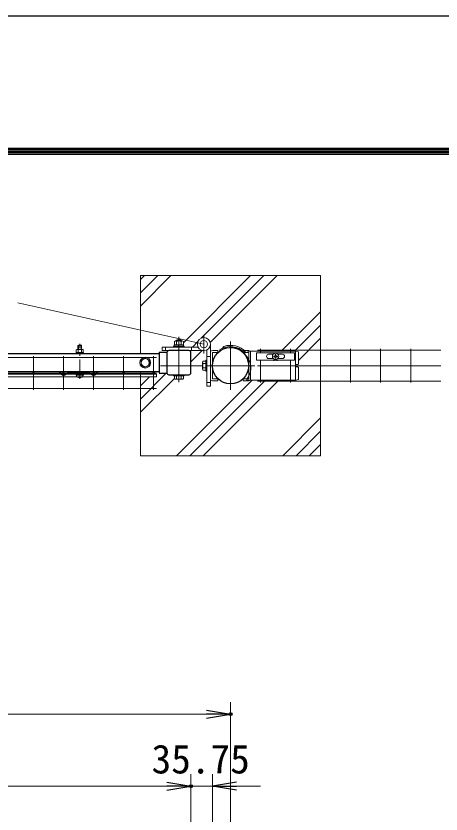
# Model space of a CAD drawing. Units: millimetres, scale not verified. Extents: x -4200 to 4200, y -2970 to 2970.
# Drawn here: x 1885 to 2593, y 1642 to 2970 of the extents above; entities that cross this region are included whole.
import ezdxf
from ezdxf.enums import TextEntityAlignment as Align

# ---------------------------------------------------------------- set-up
doc = ezdxf.new("R2010")
doc.units = ezdxf.units.MM
doc.header["$LTSCALE"] = 10
doc.header["$PDMODE"] = 32
doc.header["$PDSIZE"] = 5
doc.linetypes.add('USER1', pattern=[50.8, 31.75, -6.35, 6.35, -6.35])
for name, color, linetype, lineweight in [('0-1_D-STR1', 1, 'Continuous', 25), ('0-2_D-BMK', 2, 'USER1', 13), ('0-3_D-STR3', 3, 'Continuous', 13), ('0-6_D-STR-DIM', 7, 'Continuous', 13), ('0-8_Defpoints', 6, 'Continuous', 25), ('0-A_D-DCR-HCH', 7, 'Continuous', 13), ('0-C_D-TTL', 7, 'Continuous', 25), ('0-D_D-STR2', 7, 'Continuous', 13)]:
    doc.layers.add(name, color=color, linetype=linetype, lineweight=lineweight)
doc.layers.add('0-7_0', color=7, linetype='Continuous')
doc.styles.add('ＭＳ ゴシック', font='')
doc.styles.get('ＭＳ ゴシック').set_extended_font_data('MS Gothic')

# ---------------------------------------------------------------- blocks, each defined once
blk = doc.blocks.new('_Open')
at = {"layer": '0-7_0'}
blk.add_line((-10, 1.667), (0, 0), dxfattribs=at)
blk.add_lwpolyline([(-10, -1.667), (0, 0), (-10, 0)], dxfattribs=at)
blk = doc.blocks.new('A$C5ded3bdc')
at = {"layer": '0-2_D-BMK'}
blk.add_line((0, -75), (0, 504), dxfattribs=at)
at = {"layer": '0-3_D-STR3'}
for p, q in [((-57.5, 404.8), (-57.5, 363)), ((-43.3, 413), (43.3, 413)), ((-23, 484), (-30, 477)), ((30, 477), (-30, 477)), ((-30, 477), (-30, 413)), ((-29.1, 404.8), (-29.1, 363)), ((-23, 484), (-23, 413)), ((23, 484), (-23, 484)), ((23, 484), (23, 413)), ((23, 484), (30, 477)), ((29.1, 404.8), (29.1, 363)), ((30, 477), (30, 413)), ((57.5, 404.8), (57.5, 363)), ((-62.5, 363), (62.5, 363)), ((-62.5, 347), (-62.5, 363)), ((-62.5, 347), (62.5, 347)), ((-57.5, 363), (57.5, 363)), ((62.5, 347), (62.5, 363)), ((-62.5, 0), (62.5, 0)), ((-62.5, -16), (-62.5, 0)), ((62.5, -16), (62.5, 0)), ((-62.5, -16), (62.5, -16)), ((-51.8, -16), (51.8, -16)), ((-51.8, -31.3), (-51.8, -16)), ((51.8, -31.6), (51.8, -16))]:
    blk.add_line(p, q, dxfattribs=at)
for centre, radius, start, end in [((-43.3, 396.6), 16.4, 30, 150), ((0, 357.2), 55.8, 58.543, 121.457), ((43.3, 396.6), 16.4, 30, 150), ((-32.8, -31.3), 19, 180, 253.92714), ((0.7, 85), 140, 253.92714, 285.41383), ((32.8, -31.6), 19, 285.41383, 0)]:
    blk.add_arc(centre, radius, start, end, dxfattribs=at)

msp = doc.modelspace()

# ---------------------------------------------------------------- linework, layer by layer
at = {"layer": '0-1_D-STR1'}
for p, q in [((1304.99, 2408.44), (2122.99, 2408.44)), ((2122.99, 2410.39), (2122.99, 2375.49)), ((2122.99, 2410.39), (2135.99, 2410.39)), ((2122.99, 2410.39), (2122.99, 2375.49)), ((2122.99, 2410.39), (2135.99, 2410.39)), ((2135.99, 2409.74), (2135.99, 2376.14)), ((2172.79, 2412.94), (2139.19, 2412.94)), ((2175.99, 2376.14), (2175.99, 2409.74)), ((2122.99, 2377.44), (1304.99, 2377.44)), ((2122.99, 2375.49), (2135.99, 2375.49)), ((2122.99, 2375.49), (2135.99, 2375.49)), ((2139.19, 2372.94), (2172.79, 2372.94))]:
    msp.add_line(p, q, dxfattribs=at)
msp.add_circle((2241.99, 2387.94), 30.25, dxfattribs=at)
for centre, start, end in [((2139.19, 2409.74), 90, 180), ((2172.79, 2409.74), 0, 90), ((2139.19, 2376.14), 180, 270), ((2172.79, 2376.14), 270, 0)]:
    msp.add_arc(centre, 3.2, start, end, dxfattribs=at)
at = {"layer": '0-2_D-BMK'}
for p, q in [((2197.67, 2423.79), (1264.46, 2630.96)), ((2155.99, 2435.94), (2155.99, 2360.44)), ((2197.67, 2408.1), (2197.67, 2439.48)), ((2241.99, 2428.19), (2241.99, 2347.69)), ((2196.49, 2387.94), (2125.69, 2387.94)), ((2201.74, 2387.94), (2282.24, 2387.94))]:
    msp.add_line(p, q, dxfattribs=at)
at = {"layer": '0-3_D-STR3'}
for p, q in [((2151.99, 2429.94), (2152.99, 2430.94)), ((2158.99, 2429.04), (2158.99, 2430.94)), ((2127.96, 2418.94), (2187.96, 2418.94)), ((2133.96, 2418.94), (2133.96, 2412.94)), ((2146.99, 2418.94), (2146.99, 2420.54)), ((2146.99, 2420.54), (2164.99, 2420.54)), ((2164.99, 2418.94), (2146.99, 2418.94)), ((2148.29, 2420.54), (2163.69, 2420.54)), ((2148.49, 2422.54), (2148.49, 2428.34)), ((2148.49, 2422.54), (2163.49, 2422.54)), ((2150.21, 2429.04), (2161.75, 2429.04)), ((2151.99, 2429.04), (2151.99, 2429.94)), ((2152.24, 2422.54), (2152.24, 2428.34)), ((2154.92, 2420.54), (2156.07, 2422.54)), ((2155.61, 2420.54), (2156.77, 2422.54)), ((2159.74, 2422.54), (2159.74, 2428.34)), ((2159.99, 2429.04), (2159.99, 2429.94)), ((2163.49, 2422.54), (2163.49, 2428.34)), ((2163.69, 2420.54), (2163.69, 2422.54)), ((2164.99, 2418.94), (2164.99, 2420.54)), ((2176.96, 2418.94), (2176.96, 2412.94)), ((2228.53, 2416.81), (2231.12, 2420)), ((2202.52, 2354.08), (2202.52, 2414.08)), ((2221.02, 2409.74), (2211.72, 2409.74)), ((2211.72, 2409.74), (2211.72, 2366.14)), ((2224.64, 2412.72), (2223.72, 2414.03)), ((2262.96, 2409.74), (2262.96, 2412.94)), ((2262.96, 2412.94), (2272.26, 2412.94)), ((2262.96, 2409.74), (2272.26, 2409.74)), ((2268.83, 2410.04), (2268.35, 2410.04)), ((2272.9, 2411.94), (2268.83, 2410.04)), ((2272.26, 2409.74), (2272.26, 2366.14)), ((2349.99, 2411.94), (2272.9, 2411.94)), ((2275.46, 2409.74), (2275.46, 2366.14)), ((2285.24, 2409.37), (2285.24, 2397.37)), ((2305.49, 2406.87), (2313.08, 2406.87)), ((2316.49, 2404.87), (2316.49, 2406.52)), ((2316.49, 2406.52), (2317.49, 2406.52)), ((2317.49, 2404.87), (2317.49, 2406.52)), ((2320.9, 2406.87), (2328.49, 2406.87)), ((2349.99, 2411.94), (2349.99, 2363.94)), ((2349.99, 2411.94), (2354.99, 2410.94)), ((2354.99, 2410.94), (2354.99, 2390.94)), ((2099.99, 2400.69), (2092.99, 2396.65)), ((2092.99, 2396.65), (2092.99, 2389.23)), ((2099.99, 2400.69), (2106.99, 2396.65)), ((2106.99, 2396.65), (2106.99, 2389.23)), ((2195.42, 2393.57), (2195.42, 2382.31)), ((2196.5, 2395.44), (2200.92, 2395.44)), ((2196.5, 2391.7), (2200.92, 2391.7)), ((2200.92, 2378.94), (2200.92, 2396.94)), ((2200.92, 2395.44), (2200.92, 2380.44)), ((2202.52, 2403.08), (2208.52, 2403.08)), ((2285.24, 2397.37), (2348.74, 2397.37)), ((2305.49, 2399.87), (2313.08, 2399.87)), ((2313.84, 2403.87), (2315.49, 2403.87)), ((2313.84, 2402.87), (2313.84, 2403.87)), ((2313.84, 2402.87), (2315.49, 2402.87)), ((2315.38, 2397.37), (2315.11, 2396.34)), ((2316.49, 2400.22), (2316.49, 2401.87)), ((2316.49, 2400.22), (2317.49, 2400.22)), ((2317.49, 2400.22), (2317.49, 2401.87)), ((2318.49, 2403.87), (2320.14, 2403.87)), ((2318.49, 2402.87), (2320.14, 2402.87)), ((2318.6, 2397.37), (2318.87, 2396.34)), ((2320.14, 2402.87), (2320.14, 2403.87)), ((2320.9, 2399.87), (2328.49, 2399.87)), ((2099.99, 2385.19), (2092.99, 2389.23)), ((2099.99, 2385.19), (2106.99, 2389.23)), ((2196.5, 2384.18), (2200.92, 2384.18)), ((2196.5, 2380.44), (2200.92, 2380.44)), ((2200.92, 2378.94), (2202.52, 2378.94)), ((2353.99, 2389.94), (2350.99, 2389.94)), ((2353.99, 2385.94), (2350.99, 2385.94)), ((2354.99, 2384.94), (2354.99, 2364.94)), ((1957.27, 2375.93), (1958.32, 2377.14)), ((1957.27, 2375.93), (1961.98, 2371.87)), ((1958.32, 2377.14), (1963.03, 2373.08)), ((1966.91, 2374.92), (1964.92, 2373.11)), ((1967.99, 2373.74), (1966, 2371.93)), ((1967.99, 2375.34), (1970.49, 2375.34)), ((1967.99, 2373.74), (2009.99, 2373.74)), ((1970.49, 2377.14), (2007.49, 2377.14)), ((1970.49, 2375.34), (1970.49, 2377.14)), ((2007.49, 2375.34), (1970.49, 2375.34)), ((1973.99, 2375.34), (1973.99, 2373.74)), ((2003.99, 2375.34), (2003.99, 2373.74)), ((2007.49, 2375.34), (2007.49, 2377.14)), ((2007.49, 2375.34), (2009.99, 2375.34)), ((2009.99, 2373.74), (2011.97, 2371.93)), ((2011.06, 2374.92), (2013.05, 2373.11)), ((2019.66, 2377.14), (2014.95, 2373.08)), ((2020.7, 2375.93), (2015.99, 2371.87)), ((2020.7, 2375.93), (2019.66, 2377.14)), ((2146.99, 2372.94), (2164.99, 2372.94)), ((2146.99, 2370.94), (2146.99, 2372.94)), ((2146.99, 2370.94), (2164.99, 2370.94)), ((2148.49, 2366.52), (2148.49, 2370.94)), ((2148.49, 2370.94), (2163.49, 2370.94)), ((2150.36, 2365.44), (2161.62, 2365.44)), ((2152.23, 2366.52), (2152.23, 2370.94)), ((2159.75, 2366.52), (2159.75, 2370.94)), ((2163.49, 2366.52), (2163.49, 2370.94)), ((2164.99, 2370.94), (2164.99, 2372.94)), ((2221.02, 2366.14), (2211.72, 2366.14)), ((2262.96, 2366.14), (2272.26, 2366.14)), ((2269.19, 2365.54), (2269.19, 2363.94)), ((2354.99, 2364.94), (2350.25, 2363.99)), ((2202.52, 2360.08), (2208.52, 2360.08)), ((2349.99, 2363.94), (2269.19, 2363.94))]:
    msp.add_line(p, q, dxfattribs=at)
for points in [[(2151.99, 2429.94), (2159.99, 2429.94), (2158.99, 2430.94)], [(2152.99, 2429.04), (2152.99, 2430.94), (2158.99, 2430.94)], [(2197.67, 2412.94), (2127.96, 2412.94), (2127.96, 2418.94)], [(2148.29, 2420.54), (2148.29, 2422.54), (2163.69, 2422.54)], [(2208.52, 2423.79), (2208.52, 2354.08), (2202.52, 2354.08)], [(2229.21, 2415.36), (2228.53, 2416.81), (2231.12, 2420)], [(2221.02, 2409.74), (2221.02, 2412.94), (2211.72, 2412.94)], [(2285.24, 2409.37), (2348.74, 2409.37), (2348.74, 2397.37)], [(2200.92, 2396.94), (2202.52, 2396.94), (2202.52, 2378.94)], [(2221.02, 2366.14), (2221.02, 2362.94), (2211.72, 2362.94)], [(2262.96, 2366.14), (2262.96, 2362.94), (2272.26, 2362.94)]]:
    msp.add_lwpolyline(points, dxfattribs=at)
for centre, radius in [((2197.67, 2423.79), 10.85), ((2197.67, 2423.79), 6.15), ((2316.99, 2403.37), 5.25), ((2099.99, 2392.94), 9), ((2099.99, 2392.94), 6.71)]:
    msp.add_circle(centre, radius, dxfattribs=at)
for centre, radius, start, end in [((2150.36, 2426.2), 2.85, 48.83491, 131.16509), ((2155.99, 2418.65), 10.39, 68.85295, 111.14705), ((2161.61, 2426.19), 2.85, 48.86505, 131.13495), ((2241.99, 2387.94), 31.85, 41.66427, 125), ((2241.99, 2387.94), 30.25, 40.82839, 125), ((2241.99, 2387.94), 33.85, 41.95504, 108.73594), ((2211.72, 2409.74), 3.2, 90, 180), ((2245.55, 2384.42), 30.25, 321.39147, 50.00867), ((2268.18, 2411.24), 3.2, 221.66427, 230.22461), ((2268.35, 2411.64), 1.6, 221.95504, 270), ((2272.26, 2409.74), 3.2, 360, 90), ((2305.49, 2403.37), 3.5, 90, 270), ((2315.49, 2404.87), 1, 270, 0), ((2318.49, 2404.87), 1, 180, 270), ((2328.49, 2403.37), 3.5, 270, 90), ((2197.58, 2393.57), 2.16, 120, 240), ((2202.5, 2387.94), 7.08, 147.93138, 212.06862), ((2315.49, 2401.87), 1, 0, 90), ((2318.49, 2401.87), 1, 90, 180), ((2197.58, 2382.31), 2.16, 120, 240), ((2350.99, 2388.94), 1, 90, 180), ((2350.99, 2386.94), 1, 180, 270), ((2353.99, 2390.94), 1, 270, 0), ((2353.99, 2384.94), 1, 0, 90), ((1963.96, 2374.17), 3.03, 229.26286, 312.38442), ((1963.96, 2374.17), 1.43, 229.26286, 312.38442), ((1967.99, 2373.74), 1.6, 90, 132.38442), ((2009.99, 2373.74), 1.6, 47.61558, 90), ((2014.01, 2374.17), 3.03, 227.61558, 310.73714), ((2014.01, 2374.17), 1.43, 227.61558, 310.73714), ((2150.36, 2367.6), 2.16, 210, 330), ((2155.99, 2372.52), 7.08, 237.93138, 302.06862), ((2161.62, 2367.6), 2.16, 210, 330), ((2211.72, 2366.14), 3.2, 180, 270), ((2272.26, 2366.14), 3.2, 270, 0)]:
    msp.add_arc(centre, radius, start, end, dxfattribs=at)
for major_axis, start_param, end_param in [((8.21, 0), 4.1228677, 4.4809795), ((-8.21, 0), 1.8022058, 2.1603176)]:
    msp.add_ellipse((2316.99, 2403.37), major_axis=major_axis, ratio=0.879385, start_param=start_param, end_param=end_param, dxfattribs=at)
at = {"layer": '0-6_D-STR-DIM'}
for p, q in [((2241.99, 1448.23), (2241.99, 1828.04)), ((281.99, 1808.04), (2201.99, 1808.04)), ((2175.99, 1327.99), (2175.99, 1708.04)), ((2175.99, 1327.99), (2175.99, 1708.04)), ((2211.74, 1404.99), (2211.74, 1708.04)), ((2135.99, 1688.04), (1291.99, 1688.04)), ((2135.99, 1688.04), (2095.99, 1688.04)), ((2211.74, 1688.04), (2175.99, 1688.04)), ((2251.74, 1688.04), (2291.74, 1688.04))]:
    msp.add_line(p, q, dxfattribs=at)
msp.add_lwpolyline([(2091.99, 2377.44), (2091.99, 2237.94), (2391.99, 2237.94), (2391.99, 2537.94), (2091.99, 2537.94), (2091.99, 2408.44)], dxfattribs=at)
at = {"layer": '0-8_Defpoints'}
for p in [(2241.99, 1808.04), (2175.99, 1688.04)]:
    msp.add_point(p, dxfattribs=at)
at = {"layer": '0-A_D-DCR-HCH'}
for p, q in [((2091.99, 2487.07), (2142.86, 2537.94)), ((2091.99, 2509.17), (2120.76, 2537.94)), ((2091.99, 2531.27), (2098.66, 2537.94)), ((2163.49, 2425.98), (2275.44, 2537.94)), ((2193.27, 2433.67), (2297.54, 2537.94)), ((2208.15, 2426.45), (2319.64, 2537.94)), ((2326.22, 2411.94), (2391.99, 2477.71)), ((2348.32, 2411.94), (2391.99, 2455.62)), ((2354.99, 2396.52), (2391.99, 2433.52)), ((2178.54, 2418.94), (2187.79, 2428.2)), ((2175.99, 2394.3), (2194.64, 2412.94)), ((2091.99, 2332.39), (2135.09, 2375.49)), ((2091.99, 2354.49), (2106.84, 2369.34)), ((2091.99, 2310.3), (2148.49, 2366.8)), ((2114.76, 2377.26), (2114.94, 2377.44)), ((2152.22, 2237.94), (2278.22, 2363.94)), ((2174.32, 2237.94), (2300.32, 2363.94)), ((2196.41, 2237.94), (2322.41, 2363.94)), ((2328.99, 2237.94), (2391.99, 2300.94)), ((2351.09, 2237.94), (2391.99, 2278.84)), ((2373.19, 2237.94), (2391.99, 2256.74))]:
    msp.add_line(p, q, dxfattribs=at)
at = {"layer": '0-C_D-TTL', "color": 2}
msp.add_lwpolyline([(-4200, 2970), (4200, 2970), (4200, -2970), (-4200, -2970)], close=True, dxfattribs=at)
at = {"layer": '0-C_D-TTL'}
for points in [[(-3930, 2750), (3930, 2750), (3930, -2750), (-3930, -2750)], [(-3927.5, 2747.5), (3927.5, 2747.5), (3927.5, -2747.5), (-3927.5, -2747.5)], [(-3925, 2745), (3925, 2745), (3925, -2745), (-3925, -2745)], [(-3922.5, 2742.5), (3922.5, 2742.5), (3922.5, -2742.5), (-3922.5, -2742.5)], [(-3920, 2740), (3920, 2740), (3920, -2740), (-3920, -2740)]]:
    msp.add_lwpolyline(points, close=True, dxfattribs=at)
at = {"layer": '0-D_D-STR2'}
for p, q in [((2286.99, 2413.75), (2591.99, 2413.75)), ((2291.99, 2415.94), (2291.99, 2409.37)), ((2341.99, 2415.94), (2341.99, 2409.37)), ((2391.99, 2415.94), (2391.99, 2359.94)), ((2441.99, 2415.94), (2441.99, 2359.94)), ((2491.99, 2415.94), (2491.99, 2359.94)), ((2541.99, 2415.94), (2541.99, 2359.94)), ((2118.99, 2401.42), (1308.99, 2401.42)), ((1913.99, 2403.62), (1913.99, 2347.62)), ((1963.99, 2403.62), (1963.99, 2347.62)), ((2013.99, 2403.62), (2013.99, 2347.62)), ((2063.99, 2403.62), (2063.99, 2347.62)), ((2113.99, 2403.62), (2113.99, 2347.62)), ((2291.99, 2397.37), (2291.99, 2359.94)), ((2341.99, 2397.37), (2341.99, 2359.94)), ((2286.99, 2387.94), (2591.99, 2387.94)), ((2118.99, 2375.62), (1308.99, 2375.62)), ((2118.99, 2373.84), (1308.99, 2373.84)), ((2118.99, 2369.34), (1308.99, 2369.34)), ((2118.99, 2369.34), (2118.99, 2373.84)), ((2286.99, 2362.13), (2591.99, 2362.13)), ((2118.99, 2349.81), (1308.99, 2349.81))]:
    msp.add_line(p, q, dxfattribs=at)
for centre in [(1913.99, 2375.64), (1963.99, 2375.64), (2013.99, 2375.64), (2063.99, 2375.64), (2113.99, 2375.64)]:
    msp.add_circle(centre, 1.8, dxfattribs=at)

# ---------------------------------------------------------------- block references
at = {"layer": '0-6_D-STR-DIM'}
for name, p, xscale, yscale in [('A$C5ded3bdc', (1990.99, 2373.74), 0.1, 0.1), ('_Open', (2241.99, 1808.04), 4, 4), ('_Open', (2175.99, 1688.04), 4, 4), ('_Open', (2175.99, 1688.04), 4, 4)]:
    msp.add_blockref(name, p, dxfattribs=dict(at, xscale=xscale, yscale=yscale))
at = {"layer": '0-6_D-STR-DIM', "xscale": 4, "yscale": 4, "rotation": 180}
msp.add_blockref('_Open', (2211.74, 1688.04), dxfattribs=at)

# ---------------------------------------------------------------- texts
at = {"layer": '0-6_D-STR-DIM', "style": 'ＭＳ ゴシック'}
msp.add_text('35.75', height=48.09, dxfattribs=at).set_placement((2110.52, 1694.79), align=Align.BOTTOM_LEFT)

doc.saveas('drawing.dxf')
